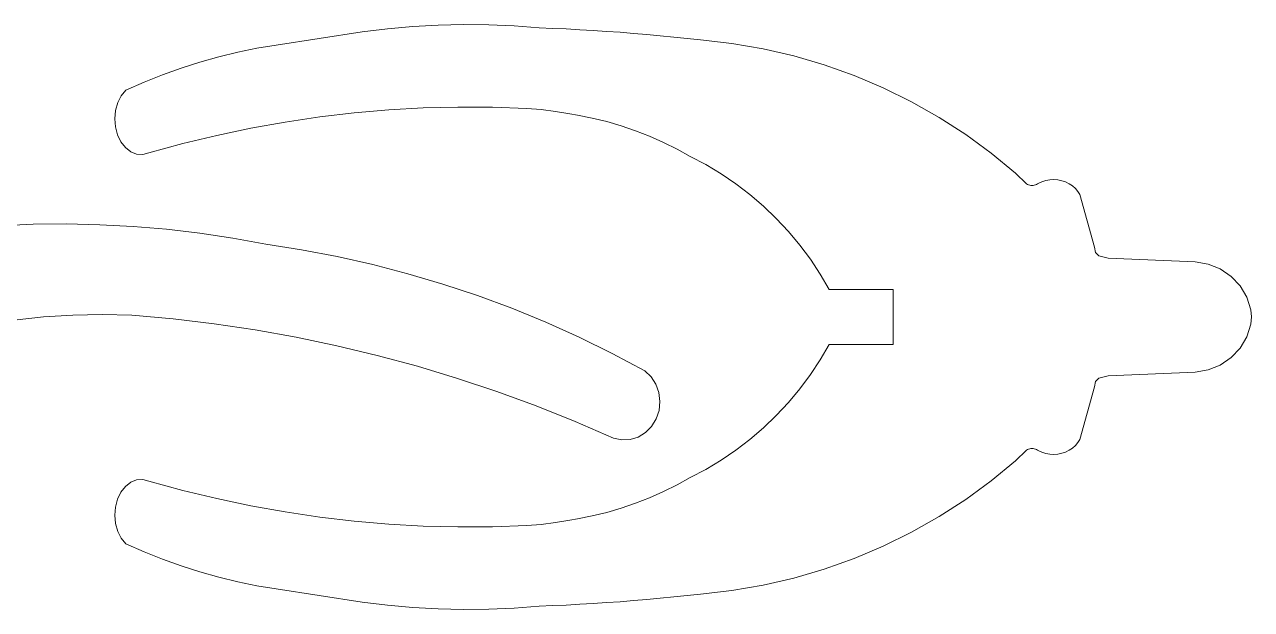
# Model space of a CAD drawing. Header units: millimetres. Extents: x -233 to 120, y -19 to 188.
# Drawn here: x -188.6 to -129.9, y 155.5 to 183.5 of the extents above; entities that cross this region are included whole.
import ezdxf

# ---------------------------------------------------------------- set-up
doc = ezdxf.new("R2010")
doc.units = ezdxf.units.MM
doc.header["$MEASUREMENT"] = 0
doc.layers.add('Layer 1', color=7, linetype='Continuous')

msp = doc.modelspace()

# ---------------------------------------------------------------- linework, layer by layer
at = {"layer": 'Layer 1', "lineweight": 9}
for points in [[(-176.543, 182.4836), (-176.543, 182.4836), (-172.4242, 183.1076), (-172.4242, 183.1076)], [(-171.2192, 183.2562), (-171.2192, 183.2562), (-172.4242, 183.1076), (-172.4242, 183.1076)], [(-170.011, 183.3648), (-170.011, 183.3648), (-171.2192, 183.2562), (-171.2192, 183.2562)], [(-168.8006, 183.4332), (-168.8006, 183.4332), (-170.011, 183.3648), (-170.011, 183.3648)], [(-167.5892, 183.4615), (-167.5892, 183.4615), (-168.8006, 183.4332), (-168.8006, 183.4332)], [(-166.3777, 183.4496), (-166.3777, 183.4496), (-167.5892, 183.4615), (-167.5892, 183.4615)], [(-165.1674, 183.3975), (-165.1674, 183.3975), (-166.3777, 183.4496), (-166.3777, 183.4496)], [(-163.9592, 183.3053), (-163.9592, 183.3053), (-165.1674, 183.3975), (-165.1674, 183.3975)], [(-163.3157, 183.2797), (-163.3157, 183.2797), (-163.9592, 183.3053), (-163.9592, 183.3053)], [(-162.6723, 183.25), (-162.6723, 183.25), (-163.3157, 183.2797), (-163.3157, 183.2797)], [(-162.0291, 183.2162), (-162.0291, 183.2162), (-162.6723, 183.25), (-162.6723, 183.25)], [(-161.3861, 183.1784), (-161.3861, 183.1784), (-162.0291, 183.2162), (-162.0291, 183.2162)], [(-160.7432, 183.1364), (-160.7432, 183.1364), (-161.3861, 183.1784), (-161.3861, 183.1784)], [(-160.1006, 183.0903), (-160.1006, 183.0903), (-160.7432, 183.1364), (-160.7432, 183.1364)], [(-159.4583, 183.0402), (-159.4583, 183.0402), (-160.1006, 183.0903), (-160.1006, 183.0903)], [(-158.8162, 182.986), (-158.8162, 182.986), (-159.4583, 183.0402), (-159.4583, 183.0402)], [(-176.543, 182.4836), (-176.543, 182.4836), (-177.4616, 182.3251), (-177.4616, 182.3251)], [(-158.1744, 182.9276), (-158.1744, 182.9276), (-158.8162, 182.986), (-158.8162, 182.986)], [(-157.5329, 182.8652), (-157.5329, 182.8652), (-158.1744, 182.9276), (-158.1744, 182.9276)], [(-156.8918, 182.7987), (-156.8918, 182.7987), (-157.5329, 182.8652), (-157.5329, 182.8652)], [(-156.2509, 182.7281), (-156.2509, 182.7281), (-156.8918, 182.7987), (-156.8918, 182.7987)], [(-154.7484, 182.5595), (-154.7484, 182.5595), (-156.2509, 182.7281), (-156.2509, 182.7281)], [(-153.2582, 182.3044), (-153.2582, 182.3044), (-154.7484, 182.5595), (-154.7484, 182.5595)], [(-179.2855, 181.9118), (-179.2855, 181.9118), (-180.189, 181.6574), (-180.189, 181.6574)], [(-178.3761, 182.1344), (-178.3761, 182.1344), (-179.2855, 181.9118), (-179.2855, 181.9118)], [(-177.4616, 182.3251), (-177.4616, 182.3251), (-178.3761, 182.1344), (-178.3761, 182.1344)], [(-151.7851, 181.9637), (-151.7851, 181.9637), (-153.2582, 182.3044), (-153.2582, 182.3044)], [(-150.3342, 181.5386), (-150.3342, 181.5386), (-151.7851, 181.9637), (-151.7851, 181.9637)], [(-181.0856, 181.3714), (-181.0856, 181.3714), (-181.9744, 181.0543), (-181.9744, 181.0543)], [(-180.189, 181.6574), (-180.189, 181.6574), (-181.0856, 181.3714), (-181.0856, 181.3714)], [(-148.9101, 181.0306), (-148.9101, 181.0306), (-150.3342, 181.5386), (-150.3342, 181.5386)], [(-182.8546, 180.7062), (-182.8546, 180.7062), (-183.7252, 180.3276), (-183.7252, 180.3276)], [(-181.9744, 181.0543), (-181.9744, 181.0543), (-182.8546, 180.7062), (-182.8546, 180.7062)], [(-147.5178, 180.4412), (-147.5178, 180.4412), (-148.9101, 181.0306), (-148.9101, 181.0306)], [(-183.7252, 180.3276), (-183.7252, 180.3276), (-183.9448, 180.0613), (-183.9448, 180.0613)], [(-146.1618, 179.7724), (-146.1618, 179.7724), (-147.5178, 180.4412), (-147.5178, 180.4412)], [(-184.1123, 179.7324), (-184.1123, 179.7324), (-184.2181, 179.3593), (-184.2181, 179.3593)], [(-183.9448, 180.0613), (-183.9448, 180.0613), (-184.1123, 179.7324), (-184.1123, 179.7324)], [(-167.8515, 179.5192), (-167.8515, 179.5192), (-169.5043, 179.4756), (-169.5043, 179.4756)], [(-166.2001, 179.5127), (-166.2001, 179.5127), (-167.8515, 179.5192), (-167.8515, 179.5192)], [(-166.2001, 179.5127), (-166.2001, 179.5127), (-164.5513, 179.456), (-164.5513, 179.456)], [(-144.8467, 179.0265), (-144.8467, 179.0265), (-146.1618, 179.7724), (-146.1618, 179.7724)], [(-184.2181, 179.3593), (-184.2181, 179.3593), (-184.2565, 178.9628), (-184.2565, 178.9628)], [(-184.2565, 178.9628), (-184.2565, 178.9628), (-184.2252, 178.5652), (-184.2252, 178.5652)], [(-174.4584, 179.0447), (-174.4584, 179.0447), (-176.1043, 178.8014), (-176.1043, 178.8014)], [(-172.809, 179.2383), (-172.809, 179.2383), (-174.4584, 179.0447), (-174.4584, 179.0447)], [(-171.1572, 179.382), (-171.1572, 179.382), (-172.809, 179.2383), (-172.809, 179.2383)], [(-169.5043, 179.4756), (-169.5043, 179.4756), (-171.1572, 179.382), (-171.1572, 179.382)], [(-163.8639, 179.3971), (-163.8639, 179.3971), (-164.5513, 179.456), (-164.5513, 179.456)], [(-163.1784, 179.3081), (-163.1784, 179.3081), (-163.8639, 179.3971), (-163.8639, 179.3971)], [(-162.4961, 179.1893), (-162.4961, 179.1893), (-163.1784, 179.3081), (-163.1784, 179.3081)], [(-162.132, 179.1339), (-162.132, 179.1339), (-162.4961, 179.1893), (-162.4961, 179.1893)], [(-161.431, 178.9946), (-161.431, 178.9946), (-162.132, 179.1339), (-162.132, 179.1339)], [(-160.7347, 178.8235), (-160.7347, 178.8235), (-161.431, 178.9946), (-161.431, 178.9946)], [(-143.5767, 178.206), (-143.5767, 178.206), (-144.8467, 179.0265), (-144.8467, 179.0265)], [(-184.2252, 178.5652), (-184.2252, 178.5652), (-184.126, 178.1887), (-184.126, 178.1887)], [(-177.7454, 178.5084), (-177.7454, 178.5084), (-179.3804, 178.1662), (-179.3804, 178.1662)], [(-176.1043, 178.8014), (-176.1043, 178.8014), (-177.7454, 178.5084), (-177.7454, 178.5084)], [(-160.0443, 178.6209), (-160.0443, 178.6209), (-160.7347, 178.8235), (-160.7347, 178.8235)], [(-159.3609, 178.3871), (-159.3609, 178.3871), (-160.0443, 178.6209), (-160.0443, 178.6209)], [(-158.6858, 178.1226), (-158.6858, 178.1226), (-159.3609, 178.3871), (-159.3609, 178.3871)], [(-184.126, 178.1887), (-184.126, 178.1887), (-183.9645, 177.8544), (-183.9645, 177.8544)], [(-183.9645, 177.8544), (-183.9645, 177.8544), (-183.7497, 177.5809), (-183.7497, 177.5809)], [(-181.0082, 177.7748), (-181.0082, 177.7748), (-182.6275, 177.3346), (-182.6275, 177.3346)], [(-179.3804, 178.1662), (-179.3804, 178.1662), (-181.0082, 177.7748), (-181.0082, 177.7748)], [(-158.02, 177.8276), (-158.02, 177.8276), (-158.6858, 178.1226), (-158.6858, 178.1226)], [(-157.3646, 177.5029), (-157.3646, 177.5029), (-158.02, 177.8276), (-158.02, 177.8276)], [(-142.3562, 177.3136), (-142.3562, 177.3136), (-143.5767, 178.206), (-143.5767, 178.206)], [(-183.7497, 177.5809), (-183.7497, 177.5809), (-183.4936, 177.3837), (-183.4936, 177.3837)], [(-183.4936, 177.3837), (-183.4936, 177.3837), (-183.2105, 177.2736), (-183.2105, 177.2736)], [(-183.2105, 177.2736), (-183.2105, 177.2736), (-182.9163, 177.2569), (-182.9163, 177.2569)], [(-182.9163, 177.2569), (-182.9163, 177.2569), (-182.6275, 177.3346), (-182.6275, 177.3346)], [(-156.747, 177.1632), (-156.747, 177.1632), (-157.3646, 177.5029), (-157.3646, 177.5029)], [(-155.9952, 176.7673), (-155.9952, 176.7673), (-156.747, 177.1632), (-156.747, 177.1632)], [(-141.1893, 176.3523), (-141.1893, 176.3523), (-142.3562, 177.3136), (-142.3562, 177.3136)], [(-155.2666, 176.3301), (-155.2666, 176.3301), (-155.9952, 176.7673), (-155.9952, 176.7673)], [(-154.5636, 175.8528), (-154.5636, 175.8528), (-155.2666, 176.3301), (-155.2666, 176.3301)], [(-140.6628, 175.845), (-140.6628, 175.845), (-141.1893, 176.3523), (-141.1893, 176.3523)], [(-139.7515, 176.0084), (-139.7515, 176.0084), (-139.936, 175.951), (-139.936, 175.951)], [(-139.5597, 176.0423), (-139.5597, 176.0423), (-139.7515, 176.0084), (-139.7515, 176.0084)], [(-139.3644, 176.0521), (-139.3644, 176.0521), (-139.5597, 176.0423), (-139.5597, 176.0423)], [(-139.1695, 176.0375), (-139.1695, 176.0375), (-139.3644, 176.0521), (-139.3644, 176.0521)], [(-138.9789, 175.9988), (-138.9789, 175.9988), (-139.1695, 176.0375), (-139.1695, 176.0375)], [(-138.7963, 175.9368), (-138.7963, 175.9368), (-138.9789, 175.9988), (-138.9789, 175.9988)], [(-153.8883, 175.3371), (-153.8883, 175.3371), (-154.5636, 175.8528), (-154.5636, 175.8528)], [(-140.6628, 175.845), (-140.6628, 175.845), (-140.6177, 175.82), (-140.6177, 175.82)], [(-140.6177, 175.82), (-140.6177, 175.82), (-140.5686, 175.8), (-140.5686, 175.8)], [(-140.5686, 175.8), (-140.5686, 175.8), (-140.5166, 175.7853), (-140.5166, 175.7853)], [(-140.5166, 175.7853), (-140.5166, 175.7853), (-140.4624, 175.7763), (-140.4624, 175.7763)], [(-140.4624, 175.7763), (-140.4624, 175.7763), (-140.4073, 175.7731), (-140.4073, 175.7731)], [(-140.4073, 175.7731), (-140.4073, 175.7731), (-140.352, 175.7757), (-140.352, 175.7757)], [(-140.352, 175.7757), (-140.352, 175.7757), (-140.2977, 175.7841), (-140.2977, 175.7841)], [(-140.2977, 175.7841), (-140.2977, 175.7841), (-140.2454, 175.7982), (-140.2454, 175.7982)], [(-140.2454, 175.7982), (-140.2454, 175.7982), (-140.196, 175.8177), (-140.196, 175.8177)], [(-140.196, 175.8177), (-140.196, 175.8177), (-140.1504, 175.8422), (-140.1504, 175.8422)], [(-140.1504, 175.8422), (-140.1504, 175.8422), (-140.1095, 175.8712), (-140.1095, 175.8712)], [(-139.936, 175.951), (-139.936, 175.951), (-140.1095, 175.8712), (-140.1095, 175.8712)], [(-138.6255, 175.8527), (-138.6255, 175.8527), (-138.7963, 175.9368), (-138.7963, 175.9368)], [(-138.4697, 175.7482), (-138.4697, 175.7482), (-138.6255, 175.8527), (-138.6255, 175.8527)], [(-138.3321, 175.6254), (-138.3321, 175.6254), (-138.4697, 175.7482), (-138.4697, 175.7482)], [(-138.2155, 175.4868), (-138.2155, 175.4868), (-138.3321, 175.6254), (-138.3321, 175.6254)], [(-138.1221, 175.335), (-138.1221, 175.335), (-138.2155, 175.4868), (-138.2155, 175.4868)], [(-153.2428, 174.7844), (-153.2428, 174.7844), (-153.8883, 175.3371), (-153.8883, 175.3371)], [(-137.4244, 172.8159), (-137.4244, 172.8159), (-138.1221, 175.335), (-138.1221, 175.335)], [(-152.6292, 174.1966), (-152.6292, 174.1966), (-153.2428, 174.7844), (-153.2428, 174.7844)], [(-189.7509, 173.8478), (-189.7509, 173.8478), (-188.1569, 173.915), (-188.1569, 173.915)], [(-188.1569, 173.915), (-188.1569, 173.915), (-186.5616, 173.9313), (-186.5616, 173.9313)], [(-186.5616, 173.9313), (-186.5616, 173.9313), (-184.9663, 173.8966), (-184.9663, 173.8966)], [(-184.9663, 173.8966), (-184.9663, 173.8966), (-183.3725, 173.8111), (-183.3725, 173.8111)], [(-183.3725, 173.8111), (-183.3725, 173.8111), (-181.7816, 173.6747), (-181.7816, 173.6747)], [(-181.7816, 173.6747), (-181.7816, 173.6747), (-180.195, 173.4876), (-180.195, 173.4876)], [(-152.0494, 173.5754), (-152.0494, 173.5754), (-152.6292, 174.1966), (-152.6292, 174.1966)], [(-178.614, 173.25), (-178.614, 173.25), (-180.195, 173.4876), (-180.195, 173.4876)], [(-178.614, 173.25), (-178.614, 173.25), (-177.0401, 172.962), (-177.0401, 172.962)], [(-151.5052, 172.9228), (-151.5052, 172.9228), (-152.0494, 173.5754), (-152.0494, 173.5754)], [(-177.0401, 172.962), (-177.0401, 172.962), (-175.3251, 172.6972), (-175.3251, 172.6972)], [(-175.3251, 172.6972), (-175.3251, 172.6972), (-173.6185, 172.3741), (-173.6185, 172.3741)], [(-150.9983, 172.2409), (-150.9983, 172.2409), (-151.5052, 172.9228), (-151.5052, 172.9228)], [(-137.3717, 172.5703), (-137.3717, 172.5703), (-137.4244, 172.8159), (-137.4244, 172.8159)], [(-137.2058, 172.4023), (-137.2058, 172.4023), (-137.3717, 172.5703), (-137.3717, 172.5703)], [(-173.6185, 172.3741), (-173.6185, 172.3741), (-171.922, 171.9932), (-171.922, 171.9932)], [(-171.922, 171.9932), (-171.922, 171.9932), (-170.2373, 171.5548), (-170.2373, 171.5548)], [(-150.5302, 171.5317), (-150.5302, 171.5317), (-150.9983, 172.2409), (-150.9983, 172.2409)], [(-137.2058, 172.4023), (-137.2058, 172.4023), (-136.7667, 172.2946), (-136.7667, 172.2946)], [(-132.6102, 172.1185), (-132.6102, 172.1185), (-136.7667, 172.2946), (-136.7667, 172.2946)], [(-131.9906, 172.0167), (-131.9906, 172.0167), (-132.6102, 172.1185), (-132.6102, 172.1185)], [(-131.4078, 171.7828), (-131.4078, 171.7828), (-131.9906, 172.0167), (-131.9906, 172.0167)], [(-170.2373, 171.5548), (-170.2373, 171.5548), (-168.5661, 171.0593), (-168.5661, 171.0593)], [(-150.1024, 170.7975), (-150.1024, 170.7975), (-150.5302, 171.5317), (-150.5302, 171.5317)], [(-130.8897, 171.4281), (-130.8897, 171.4281), (-131.4078, 171.7828), (-131.4078, 171.7828)], [(-130.4608, 170.9695), (-130.4608, 170.9695), (-130.8897, 171.4281), (-130.8897, 171.4281)], [(-168.5661, 171.0593), (-168.5661, 171.0593), (-166.91, 170.5072), (-166.91, 170.5072)], [(-150.1024, 170.7975), (-150.1024, 170.7975), (-147.0399, 170.7975), (-147.0399, 170.7975)], [(-147.0399, 168.1725), (-147.0399, 168.1725), (-147.0399, 170.7975), (-147.0399, 170.7975)], [(-130.1417, 170.4287), (-130.1417, 170.4287), (-130.4608, 170.9695), (-130.4608, 170.9695)], [(-166.91, 170.5072), (-166.91, 170.5072), (-165.2707, 169.8992), (-165.2707, 169.8992)], [(-129.9475, 169.8315), (-129.9475, 169.8315), (-130.1417, 170.4287), (-130.1417, 170.4287)], [(-187.6613, 169.4854), (-187.6613, 169.4854), (-186.2577, 169.5728), (-186.2577, 169.5728)], [(-186.2577, 169.5728), (-186.2577, 169.5728), (-184.8512, 169.6009), (-184.8512, 169.6009)], [(-184.8512, 169.6009), (-184.8512, 169.6009), (-183.4441, 169.5697), (-183.4441, 169.5697)], [(-183.4441, 169.5697), (-183.4441, 169.5697), (-181.4702, 169.3936), (-181.4702, 169.3936)], [(-165.2707, 169.8992), (-165.2707, 169.8992), (-163.6499, 169.2357), (-163.6499, 169.2357)], [(-129.9142, 169.485), (-129.9142, 169.485), (-129.9475, 169.8315), (-129.9475, 169.8315)], [(-189.0598, 169.3389), (-189.0598, 169.3389), (-187.6613, 169.4854), (-187.6613, 169.4854)], [(-181.4702, 169.3936), (-181.4702, 169.3936), (-179.5014, 169.1597), (-179.5014, 169.1597)], [(-179.5014, 169.1597), (-179.5014, 169.1597), (-177.539, 168.868), (-177.539, 168.868)], [(-163.6499, 169.2357), (-163.6499, 169.2357), (-162.0493, 168.5175), (-162.0493, 168.5175)], [(-129.9475, 169.1384), (-129.9475, 169.1384), (-130.1417, 168.5413), (-130.1417, 168.5413)], [(-129.9142, 169.485), (-129.9142, 169.485), (-129.9475, 169.1384), (-129.9475, 169.1384)], [(-177.539, 168.868), (-177.539, 168.868), (-175.5846, 168.5187), (-175.5846, 168.5187)], [(-175.5846, 168.5187), (-175.5846, 168.5187), (-173.6396, 168.1122), (-173.6396, 168.1122)], [(-162.0493, 168.5175), (-162.0493, 168.5175), (-160.4703, 167.7453), (-160.4703, 167.7453)], [(-130.1417, 168.5413), (-130.1417, 168.5413), (-130.4608, 168.0005), (-130.4608, 168.0005)], [(-173.6396, 168.1122), (-173.6396, 168.1122), (-171.7054, 167.6488), (-171.7054, 167.6488)], [(-150.1024, 168.1725), (-150.1024, 168.1725), (-150.5302, 167.4383), (-150.5302, 167.4383)], [(-150.1024, 168.1725), (-150.1024, 168.1725), (-147.0399, 168.1725), (-147.0399, 168.1725)], [(-130.4608, 168.0005), (-130.4608, 168.0005), (-130.8897, 167.5418), (-130.8897, 167.5418)], [(-171.7054, 167.6488), (-171.7054, 167.6488), (-169.7835, 167.1287), (-169.7835, 167.1287)], [(-160.4703, 167.7453), (-160.4703, 167.7453), (-158.9145, 166.9199), (-158.9145, 166.9199)], [(-150.5302, 167.4383), (-150.5302, 167.4383), (-150.9983, 166.7291), (-150.9983, 166.7291)], [(-131.4078, 167.1871), (-131.4078, 167.1871), (-131.9906, 166.9533), (-131.9906, 166.9533)], [(-130.8897, 167.5418), (-130.8897, 167.5418), (-131.4078, 167.1871), (-131.4078, 167.1871)], [(-169.7835, 167.1287), (-169.7835, 167.1287), (-167.8754, 166.5524), (-167.8754, 166.5524)], [(-158.9145, 166.9199), (-158.9145, 166.9199), (-158.6156, 166.6329), (-158.6156, 166.6329)], [(-158.6156, 166.6329), (-158.6156, 166.6329), (-158.3877, 166.2784), (-158.3877, 166.2784)], [(-150.9983, 166.7291), (-150.9983, 166.7291), (-151.5052, 166.0471), (-151.5052, 166.0471)], [(-137.2058, 166.5677), (-137.2058, 166.5677), (-136.7667, 166.6753), (-136.7667, 166.6753)], [(-132.6102, 166.8515), (-132.6102, 166.8515), (-136.7667, 166.6753), (-136.7667, 166.6753)], [(-131.9906, 166.9533), (-131.9906, 166.9533), (-132.6102, 166.8515), (-132.6102, 166.8515)], [(-167.8754, 166.5524), (-167.8754, 166.5524), (-165.9825, 165.9204), (-165.9825, 165.9204)], [(-158.3877, 166.2784), (-158.3877, 166.2784), (-158.2436, 165.8763), (-158.2436, 165.8763)], [(-151.5052, 166.0471), (-151.5052, 166.0471), (-152.0494, 165.3946), (-152.0494, 165.3946)], [(-137.4244, 166.154), (-137.4244, 166.154), (-138.1221, 163.635), (-138.1221, 163.635)], [(-137.3717, 166.3996), (-137.3717, 166.3996), (-137.4244, 166.154), (-137.4244, 166.154)], [(-137.2058, 166.5677), (-137.2058, 166.5677), (-137.3717, 166.3996), (-137.3717, 166.3996)], [(-165.9825, 165.9204), (-165.9825, 165.9204), (-164.1061, 165.233), (-164.1061, 165.233)], [(-158.2436, 165.8763), (-158.2436, 165.8763), (-158.1914, 165.4491), (-158.1914, 165.4491)], [(-158.1914, 165.4491), (-158.1914, 165.4491), (-158.234, 165.0206), (-158.234, 165.0206)], [(-164.1061, 165.233), (-164.1061, 165.233), (-162.2477, 164.4908), (-162.2477, 164.4908)], [(-158.234, 165.0206), (-158.234, 165.0206), (-158.369, 164.6148), (-158.369, 164.6148)], [(-152.0494, 165.3946), (-152.0494, 165.3946), (-152.6292, 164.7734), (-152.6292, 164.7734)], [(-162.2477, 164.4908), (-162.2477, 164.4908), (-160.4086, 163.6943), (-160.4086, 163.6943)], [(-158.5888, 164.2545), (-158.5888, 164.2545), (-158.8812, 163.9599), (-158.8812, 163.9599)], [(-158.369, 164.6148), (-158.369, 164.6148), (-158.5888, 164.2545), (-158.5888, 164.2545)], [(-152.6292, 164.7734), (-152.6292, 164.7734), (-153.2428, 164.1856), (-153.2428, 164.1856)], [(-160.0155, 163.6107), (-160.0155, 163.6107), (-160.4086, 163.6943), (-160.4086, 163.6943)], [(-159.2298, 163.7473), (-159.2298, 163.7473), (-159.6151, 163.6287), (-159.6151, 163.6287)], [(-158.8812, 163.9599), (-158.8812, 163.9599), (-159.2298, 163.7473), (-159.2298, 163.7473)], [(-153.2428, 164.1856), (-153.2428, 164.1856), (-153.8883, 163.6329), (-153.8883, 163.6329)], [(-159.6151, 163.6287), (-159.6151, 163.6287), (-160.0155, 163.6107), (-160.0155, 163.6107)], [(-154.5636, 163.1171), (-154.5636, 163.1171), (-155.2666, 162.6399), (-155.2666, 162.6399)], [(-153.8883, 163.6329), (-153.8883, 163.6329), (-154.5636, 163.1171), (-154.5636, 163.1171)], [(-140.6628, 163.125), (-140.6628, 163.125), (-141.1893, 162.6177), (-141.1893, 162.6177)], [(-140.6628, 163.125), (-140.6628, 163.125), (-140.6177, 163.15), (-140.6177, 163.15)], [(-140.6177, 163.15), (-140.6177, 163.15), (-140.5686, 163.17), (-140.5686, 163.17)], [(-140.5686, 163.17), (-140.5686, 163.17), (-140.5166, 163.1846), (-140.5166, 163.1846)], [(-140.5166, 163.1846), (-140.5166, 163.1846), (-140.4624, 163.1937), (-140.4624, 163.1937)], [(-140.4624, 163.1937), (-140.4624, 163.1937), (-140.4073, 163.1969), (-140.4073, 163.1969)], [(-140.4073, 163.1969), (-140.4073, 163.1969), (-140.352, 163.1943), (-140.352, 163.1943)], [(-140.352, 163.1943), (-140.352, 163.1943), (-140.2977, 163.1858), (-140.2977, 163.1858)], [(-140.2977, 163.1858), (-140.2977, 163.1858), (-140.2454, 163.1718), (-140.2454, 163.1718)], [(-140.2454, 163.1718), (-140.2454, 163.1718), (-140.196, 163.1523), (-140.196, 163.1523)], [(-140.196, 163.1523), (-140.196, 163.1523), (-140.1504, 163.1278), (-140.1504, 163.1278)], [(-140.1504, 163.1278), (-140.1504, 163.1278), (-140.1095, 163.0987), (-140.1095, 163.0987)], [(-139.936, 163.019), (-139.936, 163.019), (-140.1095, 163.0987), (-140.1095, 163.0987)], [(-138.6255, 163.1173), (-138.6255, 163.1173), (-138.7963, 163.0332), (-138.7963, 163.0332)], [(-138.4697, 163.2217), (-138.4697, 163.2217), (-138.6255, 163.1173), (-138.6255, 163.1173)], [(-138.3321, 163.3445), (-138.3321, 163.3445), (-138.4697, 163.2217), (-138.4697, 163.2217)], [(-138.2155, 163.4832), (-138.2155, 163.4832), (-138.3321, 163.3445), (-138.3321, 163.3445)], [(-138.1221, 163.635), (-138.1221, 163.635), (-138.2155, 163.4832), (-138.2155, 163.4832)], [(-155.2666, 162.6399), (-155.2666, 162.6399), (-155.9952, 162.2026), (-155.9952, 162.2026)], [(-141.1893, 162.6177), (-141.1893, 162.6177), (-142.3562, 161.6563), (-142.3562, 161.6563)], [(-139.7515, 162.9615), (-139.7515, 162.9615), (-139.936, 163.019), (-139.936, 163.019)], [(-139.5597, 162.9276), (-139.5597, 162.9276), (-139.7515, 162.9615), (-139.7515, 162.9615)], [(-139.3644, 162.9179), (-139.3644, 162.9179), (-139.5597, 162.9276), (-139.5597, 162.9276)], [(-139.1695, 162.9325), (-139.1695, 162.9325), (-139.3644, 162.9179), (-139.3644, 162.9179)], [(-138.9789, 162.9712), (-138.9789, 162.9712), (-139.1695, 162.9325), (-139.1695, 162.9325)], [(-138.7963, 163.0332), (-138.7963, 163.0332), (-138.9789, 162.9712), (-138.9789, 162.9712)], [(-155.9952, 162.2026), (-155.9952, 162.2026), (-156.747, 161.8067), (-156.747, 161.8067)], [(-183.9645, 161.1156), (-183.9645, 161.1156), (-183.7497, 161.389), (-183.7497, 161.389)], [(-183.7497, 161.389), (-183.7497, 161.389), (-183.4936, 161.5863), (-183.4936, 161.5863)], [(-183.4936, 161.5863), (-183.4936, 161.5863), (-183.2105, 161.6963), (-183.2105, 161.6963)], [(-183.2105, 161.6963), (-183.2105, 161.6963), (-182.9163, 161.713), (-182.9163, 161.713)], [(-182.9163, 161.713), (-182.9163, 161.713), (-182.6275, 161.6354), (-182.6275, 161.6354)], [(-181.0082, 161.1952), (-181.0082, 161.1952), (-182.6275, 161.6354), (-182.6275, 161.6354)], [(-157.3646, 161.4671), (-157.3646, 161.4671), (-158.02, 161.1423), (-158.02, 161.1423)], [(-156.747, 161.8067), (-156.747, 161.8067), (-157.3646, 161.4671), (-157.3646, 161.4671)], [(-142.3562, 161.6563), (-142.3562, 161.6563), (-143.5767, 160.7639), (-143.5767, 160.7639)], [(-184.2252, 160.4047), (-184.2252, 160.4047), (-184.126, 160.7812), (-184.126, 160.7812)], [(-184.126, 160.7812), (-184.126, 160.7812), (-183.9645, 161.1156), (-183.9645, 161.1156)], [(-179.3804, 160.8038), (-179.3804, 160.8038), (-181.0082, 161.1952), (-181.0082, 161.1952)], [(-177.7454, 160.4615), (-177.7454, 160.4615), (-179.3804, 160.8038), (-179.3804, 160.8038)], [(-158.6858, 160.8474), (-158.6858, 160.8474), (-159.3609, 160.5828), (-159.3609, 160.5828)], [(-158.02, 161.1423), (-158.02, 161.1423), (-158.6858, 160.8474), (-158.6858, 160.8474)], [(-143.5767, 160.7639), (-143.5767, 160.7639), (-144.8467, 159.9434), (-144.8467, 159.9434)], [(-184.2565, 160.0071), (-184.2565, 160.0071), (-184.2252, 160.4047), (-184.2252, 160.4047)], [(-176.1043, 160.1686), (-176.1043, 160.1686), (-177.7454, 160.4615), (-177.7454, 160.4615)], [(-174.4584, 159.9252), (-174.4584, 159.9252), (-176.1043, 160.1686), (-176.1043, 160.1686)], [(-160.7347, 160.1464), (-160.7347, 160.1464), (-161.431, 159.9753), (-161.431, 159.9753)], [(-160.0443, 160.349), (-160.0443, 160.349), (-160.7347, 160.1464), (-160.7347, 160.1464)], [(-159.3609, 160.5828), (-159.3609, 160.5828), (-160.0443, 160.349), (-160.0443, 160.349)], [(-184.2181, 159.6107), (-184.2181, 159.6107), (-184.2565, 160.0071), (-184.2565, 160.0071)], [(-184.1123, 159.2376), (-184.1123, 159.2376), (-184.2181, 159.6107), (-184.2181, 159.6107)], [(-172.809, 159.7317), (-172.809, 159.7317), (-174.4584, 159.9252), (-174.4584, 159.9252)], [(-171.1572, 159.588), (-171.1572, 159.588), (-172.809, 159.7317), (-172.809, 159.7317)], [(-169.5043, 159.4943), (-169.5043, 159.4943), (-171.1572, 159.588), (-171.1572, 159.588)], [(-163.8639, 159.5729), (-163.8639, 159.5729), (-164.5513, 159.5139), (-164.5513, 159.5139)], [(-163.1784, 159.6618), (-163.1784, 159.6618), (-163.8639, 159.5729), (-163.8639, 159.5729)], [(-162.4961, 159.7807), (-162.4961, 159.7807), (-163.1784, 159.6618), (-163.1784, 159.6618)], [(-162.132, 159.8361), (-162.132, 159.8361), (-162.4961, 159.7807), (-162.4961, 159.7807)], [(-161.431, 159.9753), (-161.431, 159.9753), (-162.132, 159.8361), (-162.132, 159.8361)], [(-144.8467, 159.9434), (-144.8467, 159.9434), (-146.1618, 159.1975), (-146.1618, 159.1975)], [(-183.9448, 158.9086), (-183.9448, 158.9086), (-184.1123, 159.2376), (-184.1123, 159.2376)], [(-167.8515, 159.4507), (-167.8515, 159.4507), (-169.5043, 159.4943), (-169.5043, 159.4943)], [(-166.2001, 159.4573), (-166.2001, 159.4573), (-167.8515, 159.4507), (-167.8515, 159.4507)], [(-164.5513, 159.5139), (-164.5513, 159.5139), (-166.2001, 159.4573), (-166.2001, 159.4573)], [(-146.1618, 159.1975), (-146.1618, 159.1975), (-147.5178, 158.5288), (-147.5178, 158.5288)], [(-183.7252, 158.6423), (-183.7252, 158.6423), (-183.9448, 158.9086), (-183.9448, 158.9086)], [(-182.8546, 158.2637), (-182.8546, 158.2637), (-183.7252, 158.6423), (-183.7252, 158.6423)], [(-147.5178, 158.5288), (-147.5178, 158.5288), (-148.9101, 157.9394), (-148.9101, 157.9394)], [(-181.9744, 157.9157), (-181.9744, 157.9157), (-182.8546, 158.2637), (-182.8546, 158.2637)], [(-181.0856, 157.5985), (-181.0856, 157.5985), (-181.9744, 157.9157), (-181.9744, 157.9157)], [(-148.9101, 157.9394), (-148.9101, 157.9394), (-150.3342, 157.4313), (-150.3342, 157.4313)], [(-180.189, 157.3126), (-180.189, 157.3126), (-181.0856, 157.5985), (-181.0856, 157.5985)], [(-179.2855, 157.0582), (-179.2855, 157.0582), (-180.189, 157.3126), (-180.189, 157.3126)], [(-150.3342, 157.4313), (-150.3342, 157.4313), (-151.7851, 157.0062), (-151.7851, 157.0062)], [(-178.3761, 156.8355), (-178.3761, 156.8355), (-179.2855, 157.0582), (-179.2855, 157.0582)], [(-177.4616, 156.6449), (-177.4616, 156.6449), (-178.3761, 156.8355), (-178.3761, 156.8355)], [(-176.543, 156.4864), (-176.543, 156.4864), (-177.4616, 156.6449), (-177.4616, 156.6449)], [(-153.2582, 156.6656), (-153.2582, 156.6656), (-154.7484, 156.4105), (-154.7484, 156.4105)], [(-151.7851, 157.0062), (-151.7851, 157.0062), (-153.2582, 156.6656), (-153.2582, 156.6656)], [(-176.543, 156.4864), (-176.543, 156.4864), (-172.4242, 155.8624), (-172.4242, 155.8624)], [(-158.1744, 156.0423), (-158.1744, 156.0423), (-158.8162, 155.984), (-158.8162, 155.984)], [(-157.5329, 156.1047), (-157.5329, 156.1047), (-158.1744, 156.0423), (-158.1744, 156.0423)], [(-156.8918, 156.1712), (-156.8918, 156.1712), (-157.5329, 156.1047), (-157.5329, 156.1047)], [(-156.2509, 156.2418), (-156.2509, 156.2418), (-156.8918, 156.1712), (-156.8918, 156.1712)], [(-154.7484, 156.4105), (-154.7484, 156.4105), (-156.2509, 156.2418), (-156.2509, 156.2418)], [(-171.2192, 155.7138), (-171.2192, 155.7138), (-172.4242, 155.8624), (-172.4242, 155.8624)], [(-170.011, 155.6052), (-170.011, 155.6052), (-171.2192, 155.7138), (-171.2192, 155.7138)], [(-168.8006, 155.5367), (-168.8006, 155.5367), (-170.011, 155.6052), (-170.011, 155.6052)], [(-167.5892, 155.5084), (-167.5892, 155.5084), (-168.8006, 155.5367), (-168.8006, 155.5367)], [(-166.3777, 155.5204), (-166.3777, 155.5204), (-167.5892, 155.5084), (-167.5892, 155.5084)], [(-165.1674, 155.5725), (-165.1674, 155.5725), (-166.3777, 155.5204), (-166.3777, 155.5204)], [(-163.9592, 155.6647), (-163.9592, 155.6647), (-165.1674, 155.5725), (-165.1674, 155.5725)], [(-163.3157, 155.6903), (-163.3157, 155.6903), (-163.9592, 155.6647), (-163.9592, 155.6647)], [(-162.6723, 155.72), (-162.6723, 155.72), (-163.3157, 155.6903), (-163.3157, 155.6903)], [(-162.0291, 155.7537), (-162.0291, 155.7537), (-162.6723, 155.72), (-162.6723, 155.72)], [(-161.3861, 155.7916), (-161.3861, 155.7916), (-162.0291, 155.7537), (-162.0291, 155.7537)], [(-160.7432, 155.8336), (-160.7432, 155.8336), (-161.3861, 155.7916), (-161.3861, 155.7916)], [(-160.1006, 155.8796), (-160.1006, 155.8796), (-160.7432, 155.8336), (-160.7432, 155.8336)], [(-159.4583, 155.9298), (-159.4583, 155.9298), (-160.1006, 155.8796), (-160.1006, 155.8796)], [(-158.8162, 155.984), (-158.8162, 155.984), (-159.4583, 155.9298), (-159.4583, 155.9298)]]:
    msp.add_open_spline(points, degree=3, dxfattribs=at)

doc.saveas('drawing.dxf')
